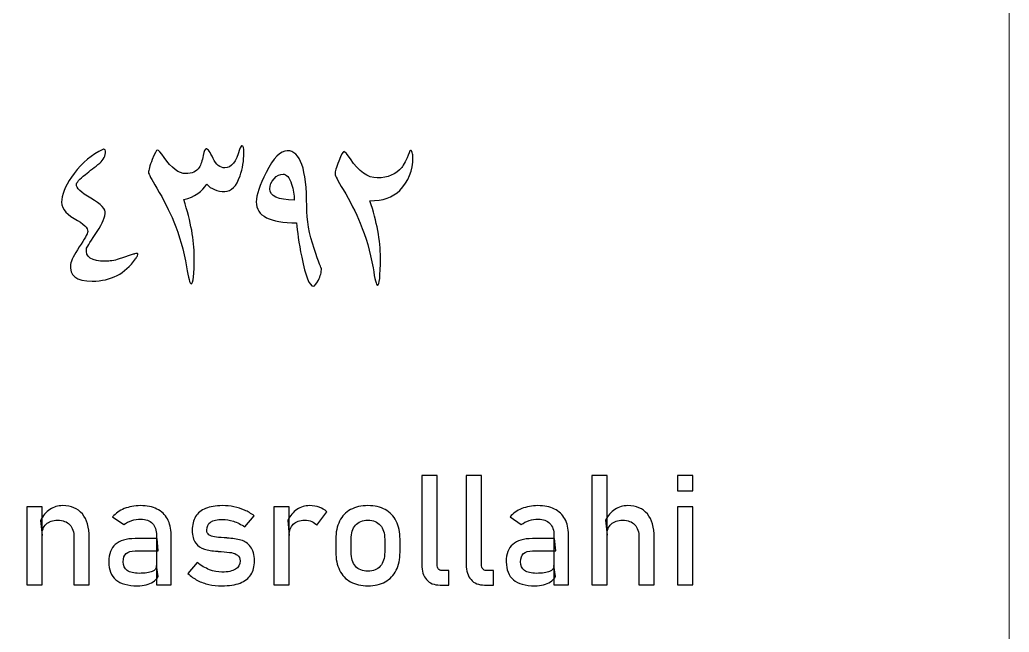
# Model space of a CAD drawing. Header units: millimetres. Extents: x -324 to 397, y -93 to 254.
# Drawn here: x 317.69 to 333.77, y 54.43 to 64.38 of the extents above; entities that cross this region are included whole.
import ezdxf

# ---------------------------------------------------------------- set-up
doc = ezdxf.new("R2010")
doc.units = ezdxf.units.MM
doc.header["$MEASUREMENT"] = 0
doc.layers.add('Layer 1', color=7, linetype='Continuous')

msp = doc.modelspace()

# ---------------------------------------------------------------- linework, layer by layer
at = {"layer": 'Layer 1', "color": 250, "lineweight": 18}
msp.add_open_spline([(296.9672, 84.2841), (296.9672, 84.2841), (330.7672, 84.2841), (330.7672, 84.2841), (332.4195, 84.2841), (333.7672, 82.9364), (333.7672, 81.2841), (333.7672, 81.2841), (333.7672, 47.4841), (333.7672, 47.4841), (333.7672, 45.8318), (332.4195, 44.4841), (330.7672, 44.4841), (330.7672, 44.4841), (296.9672, 44.4841), (296.9672, 44.4841), (295.3149, 44.4841), (293.9672, 45.8318), (293.9672, 47.4841), (293.9672, 47.4841), (293.9672, 81.2841), (293.9672, 81.2841), (293.9672, 82.9364), (295.3149, 84.2841), (296.9672, 84.2841)], degree=3, knots=[0, 0, 0, 0, 0.125, 0.125, 0.125, 0.25, 0.25, 0.25, 0.375, 0.375, 0.375, 0.5, 0.5, 0.5, 0.625, 0.625, 0.625, 0.75, 0.75, 0.75, 0.875, 0.875, 0.875, 1, 1, 1, 1], dxfattribs=at)
at = {"layer": 'Layer 1', "color": 250}
for points, knots in [([(319.5642, 60.4979), (319.4003, 60.2585), (319.1672, 60.1388), (318.8647, 60.1388), (318.6043, 60.1388), (318.4866, 60.2291), (318.5118, 60.4097), (318.5202, 60.4727), (318.5675, 60.5672), (318.6536, 60.6933), (318.7397, 60.8193), (318.7849, 60.9033), (318.7891, 60.9453), (318.7975, 60.9999), (318.725, 61.0703), (318.5717, 61.1564), (318.4184, 61.2425), (318.3501, 61.3444), (318.3669, 61.462), (318.3837, 61.5881), (318.4509, 61.7288), (318.5685, 61.8842), (318.703, 62.0648), (318.8584, 62.1951), (319.0348, 62.2749), (319.0433, 62.2791), (319.0496, 62.2812), (319.0537, 62.2812), (319.0706, 62.2812), (319.079, 62.2707), (319.079, 62.2497), (319.079, 62.1741), (319.0475, 62.109), (318.9844, 62.0544), (318.9046, 61.9913), (318.8269, 61.9304), (318.7513, 61.8716), (318.6547, 61.7918), (318.6064, 61.7372), (318.6064, 61.7078), (318.598, 61.6532), (318.6767, 61.5786), (318.8427, 61.4841), (319.0086, 61.3896), (319.0853, 61.3066), (319.0727, 61.2352), (319.06, 61.147), (319.0065, 61.0335), (318.912, 60.8949), (318.8174, 60.7563), (318.7702, 60.6807), (318.7702, 60.6681), (318.7492, 60.5294), (318.8521, 60.4601), (319.079, 60.4601), (319.1462, 60.4601), (319.2197, 60.4727), (319.2995, 60.4979), (319.4591, 60.5525), (319.5431, 60.5798), (319.5516, 60.5798), (319.581, 60.5882), (319.5978, 60.5882), (319.602, 60.5798), (319.6062, 60.5756), (319.6051, 60.5662), (319.5988, 60.5515), (319.5925, 60.5368), (319.581, 60.5189), (319.5642, 60.4979)], [0, 0, 0, 0, 0.0434783, 0.0434783, 0.0434783, 0.0869565, 0.0869565, 0.0869565, 0.1304348, 0.1304348, 0.1304348, 0.173913, 0.173913, 0.173913, 0.2173913, 0.2173913, 0.2173913, 0.2608696, 0.2608696, 0.2608696, 0.3043478, 0.3043478, 0.3043478, 0.3478261, 0.3478261, 0.3478261, 0.3913043, 0.3913043, 0.3913043, 0.4347826, 0.4347826, 0.4347826, 0.4782609, 0.4782609, 0.4782609, 0.5217391, 0.5217391, 0.5217391, 0.5652174, 0.5652174, 0.5652174, 0.6086957, 0.6086957, 0.6086957, 0.6521739, 0.6521739, 0.6521739, 0.6956522, 0.6956522, 0.6956522, 0.7391304, 0.7391304, 0.7391304, 0.7826087, 0.7826087, 0.7826087, 0.826087, 0.826087, 0.826087, 0.8695652, 0.8695652, 0.8695652, 0.9130435, 0.9130435, 0.9130435, 0.9565217, 0.9565217, 0.9565217, 1, 1, 1, 1]), ([(321.3285, 62.2245), (321.3285, 62.0943), (321.3075, 61.9682), (321.2655, 61.8464), (321.2067, 61.6784), (321.1248, 61.5944), (321.0198, 61.5944), (320.8937, 61.5944), (320.795, 61.6343), (320.7236, 61.7141), (320.6522, 61.5923), (320.5283, 61.5082), (320.3518, 61.462), (320.4653, 61.105), (320.522, 60.7983), (320.522, 60.542), (320.522, 60.2438), (320.5052, 60.0946), (320.4716, 60.0946), (320.4505, 60.0946), (320.4253, 60.1871), (320.3959, 60.3719), (320.3497, 60.6366), (320.2804, 60.8802), (320.188, 61.1029), (320.1166, 61.2793), (320.0242, 61.462), (319.9107, 61.6511), (319.8225, 61.7981), (319.7784, 61.8821), (319.7784, 61.9031), (319.7784, 61.9409), (319.7984, 62.0113), (319.8383, 62.1142), (319.8782, 62.2171), (319.9065, 62.2686), (319.9233, 62.2686), (319.9401, 62.2686), (319.9758, 62.2287), (320.0305, 62.1489), (320.1523, 61.9724), (320.2699, 61.8842), (320.3833, 61.8842), (320.4841, 61.8842), (320.5577, 61.9178), (320.6039, 61.985), (320.6291, 62.027), (320.6501, 62.0922), (320.6669, 62.1804), (320.6795, 62.2518), (320.6963, 62.2875), (320.7173, 62.2875), (320.7425, 62.2875), (320.7793, 62.236), (320.8276, 62.1331), (320.8759, 62.0302), (320.9399, 61.9787), (321.0198, 61.9787), (321.1248, 61.9787), (321.2046, 62.0775), (321.2592, 62.2749), (321.2718, 62.3169), (321.2844, 62.3379), (321.297, 62.3379), (321.318, 62.3379), (321.3285, 62.3001), (321.3285, 62.2245)], [0, 0, 0, 0, 0.0454545, 0.0454545, 0.0454545, 0.0909091, 0.0909091, 0.0909091, 0.1363636, 0.1363636, 0.1363636, 0.1818182, 0.1818182, 0.1818182, 0.2272727, 0.2272727, 0.2272727, 0.2727273, 0.2727273, 0.2727273, 0.3181818, 0.3181818, 0.3181818, 0.3636364, 0.3636364, 0.3636364, 0.4090909, 0.4090909, 0.4090909, 0.4545455, 0.4545455, 0.4545455, 0.5, 0.5, 0.5, 0.5454545, 0.5454545, 0.5454545, 0.5909091, 0.5909091, 0.5909091, 0.6363636, 0.6363636, 0.6363636, 0.6818182, 0.6818182, 0.6818182, 0.7272727, 0.7272727, 0.7272727, 0.7727273, 0.7727273, 0.7727273, 0.8181818, 0.8181818, 0.8181818, 0.8636364, 0.8636364, 0.8636364, 0.9090909, 0.9090909, 0.9090909, 0.9545455, 0.9545455, 0.9545455, 1, 1, 1, 1]), ([(322.5888, 60.3467), (322.5888, 60.2837), (322.572, 60.2196), (322.5384, 60.1545), (322.5048, 60.0894), (322.4775, 60.0568), (322.4565, 60.0568), (322.3935, 60.0568), (322.3304, 60.2144), (322.2674, 60.5294), (322.2212, 60.7647), (322.1939, 60.9495), (322.1855, 61.084), (321.7486, 61.084), (321.5302, 61.1974), (321.5302, 61.4242), (321.5302, 61.5376), (321.5827, 61.6973), (321.6877, 61.9031), (321.8095, 62.1384), (321.9251, 62.256), (322.0343, 62.256), (322.2443, 62.256), (322.3493, 61.9556), (322.3493, 61.3549), (322.3493, 61.1281), (322.3892, 60.8991), (322.4691, 60.6681), (322.5489, 60.437), (322.5888, 60.3299), (322.5888, 60.3467)], [0, 0, 0, 0, 0.1, 0.1, 0.1, 0.2, 0.2, 0.2, 0.3, 0.3, 0.3, 0.4, 0.4, 0.4, 0.5, 0.5, 0.5, 0.6, 0.6, 0.6, 0.7, 0.7, 0.7, 0.8, 0.8, 0.8, 0.9, 0.9, 0.9, 1, 1, 1, 1]), ([(324.0696, 62.2056), (324.0738, 62.1888), (324.0759, 62.1699), (324.0759, 62.1489), (324.0759, 61.9346), (324.0045, 61.7561), (323.8617, 61.6133), (323.7482, 61.4998), (323.5865, 61.4431), (323.3765, 61.4431), (323.4899, 61.1071), (323.5466, 60.7983), (323.5466, 60.5168), (323.5466, 60.2186), (323.5319, 60.0694), (323.5025, 60.0694), (323.4815, 60.0694), (323.4563, 60.164), (323.4269, 60.353), (323.3807, 60.6177), (323.3114, 60.8592), (323.2189, 61.0777), (323.1475, 61.2541), (323.0551, 61.4368), (322.9417, 61.6259), (322.8535, 61.7729), (322.8093, 61.8569), (322.8093, 61.8779), (322.8093, 61.9157), (322.8293, 61.9861), (322.8692, 62.089), (322.9091, 62.1919), (322.9375, 62.2434), (322.9543, 62.2434), (322.9711, 62.2434), (323.0068, 62.2035), (323.0614, 62.1237), (323.1958, 61.9178), (323.3408, 61.8149), (323.4962, 61.8149), (323.6684, 61.8149), (323.8008, 61.8716), (323.8932, 61.985), (323.9268, 62.027), (323.9667, 62.1069), (324.0129, 62.2245), (324.0213, 62.2497), (324.0318, 62.2623), (324.0444, 62.2623), (324.057, 62.2581), (324.0654, 62.2392), (324.0696, 62.2056)], [0, 0, 0, 0, 0.0588235, 0.0588235, 0.0588235, 0.1176471, 0.1176471, 0.1176471, 0.1764706, 0.1764706, 0.1764706, 0.2352941, 0.2352941, 0.2352941, 0.2941176, 0.2941176, 0.2941176, 0.3529412, 0.3529412, 0.3529412, 0.4117647, 0.4117647, 0.4117647, 0.4705882, 0.4705882, 0.4705882, 0.5294118, 0.5294118, 0.5294118, 0.5882353, 0.5882353, 0.5882353, 0.6470588, 0.6470588, 0.6470588, 0.7058824, 0.7058824, 0.7058824, 0.7647059, 0.7647059, 0.7647059, 0.8235294, 0.8235294, 0.8235294, 0.8823529, 0.8823529, 0.8823529, 0.9411765, 0.9411765, 0.9411765, 1, 1, 1, 1]), ([(322.1477, 61.4557), (322.1477, 61.5397), (322.133, 61.6259), (322.1036, 61.7141), (322.0658, 61.8233), (322.0196, 61.8779), (321.965, 61.8779), (321.9146, 61.8779), (321.8662, 61.8527), (321.82, 61.8023), (321.7738, 61.7519), (321.7507, 61.6973), (321.7507, 61.6385), (321.7507, 61.5166), (321.883, 61.4557), (322.1477, 61.4557)], [0, 0, 0, 0, 0.2, 0.2, 0.2, 0.4, 0.4, 0.4, 0.6, 0.6, 0.6, 0.8, 0.8, 0.8, 1, 1, 1, 1]), ([(324.468, 55.5329), (324.468, 55.5021), (324.475, 55.4784), (324.4883, 55.4617), (324.5017, 55.4451), (324.5204, 55.4368), (324.5449, 55.4368), (324.5449, 55.4368), (324.6619, 55.4368), (324.6619, 55.4368), (324.6619, 55.4368), (324.6619, 55.2), (324.6619, 55.2), (324.6619, 55.2), (324.5158, 55.2), (324.5158, 55.2), (324.4213, 55.2), (324.3485, 55.2295), (324.2969, 55.2878), (324.2453, 55.3465), (324.2195, 55.4289), (324.2195, 55.5354), (324.2195, 55.5354), (324.2195, 56.9791), (324.2195, 56.9791), (324.2195, 56.9791), (324.468, 56.9791), (324.468, 56.9791), (324.468, 56.9791), (324.468, 55.5329), (324.468, 55.5329)], [0, 0, 0, 0, 0.1, 0.1, 0.1, 0.2, 0.2, 0.2, 0.3, 0.3, 0.3, 0.4, 0.4, 0.4, 0.5, 0.5, 0.5, 0.6, 0.6, 0.6, 0.7, 0.7, 0.7, 0.8, 0.8, 0.8, 0.9, 0.9, 0.9, 1, 1, 1, 1]), ([(325.1909, 55.5329), (325.1909, 55.5021), (325.1979, 55.4784), (325.2112, 55.4617), (325.2246, 55.4451), (325.2433, 55.4368), (325.2678, 55.4368), (325.2678, 55.4368), (325.3848, 55.4368), (325.3848, 55.4368), (325.3848, 55.4368), (325.3848, 55.2), (325.3848, 55.2), (325.3848, 55.2), (325.2387, 55.2), (325.2387, 55.2), (325.1442, 55.2), (325.0714, 55.2295), (325.0198, 55.2878), (324.9682, 55.3465), (324.9424, 55.4289), (324.9424, 55.5354), (324.9424, 55.5354), (324.9424, 56.9791), (324.9424, 56.9791), (324.9424, 56.9791), (325.1909, 56.9791), (325.1909, 56.9791), (325.1909, 56.9791), (325.1909, 55.5329), (325.1909, 55.5329)], [0, 0, 0, 0, 0.1, 0.1, 0.1, 0.2, 0.2, 0.2, 0.3, 0.3, 0.3, 0.4, 0.4, 0.4, 0.5, 0.5, 0.5, 0.6, 0.6, 0.6, 0.7, 0.7, 0.7, 0.8, 0.8, 0.8, 0.9, 0.9, 0.9, 1, 1, 1, 1]), ([(326.9821, 56.9791), (326.9821, 56.9791), (327.2306, 56.9791), (327.2306, 56.9791), (327.2306, 56.9791), (327.2306, 55.2062), (327.2306, 55.2062), (327.2306, 55.2062), (326.9821, 55.2062), (326.9821, 55.2062), (326.9821, 55.2062), (326.9821, 56.9791), (326.9821, 56.9791)], [0, 0, 0, 0, 0.25, 0.25, 0.25, 0.5, 0.5, 0.5, 0.75, 0.75, 0.75, 1, 1, 1, 1]), ([(328.3771, 56.9791), (328.3771, 56.9791), (328.6256, 56.9791), (328.6256, 56.9791), (328.6256, 56.9791), (328.6256, 56.7303), (328.6256, 56.7303), (328.6256, 56.7303), (328.3771, 56.7303), (328.3771, 56.7303), (328.3771, 56.7303), (328.3771, 56.9791), (328.3771, 56.9791)], [0, 0, 0, 0, 0.25, 0.25, 0.25, 0.5, 0.5, 0.5, 0.75, 0.75, 0.75, 1, 1, 1, 1]), ([(317.7987, 56.4718), (317.7987, 56.4718), (318.0472, 56.4718), (318.0472, 56.4718), (318.0472, 56.4718), (318.0472, 55.2062), (318.0472, 55.2062), (318.0472, 55.2062), (317.7987, 55.2062), (317.7987, 55.2062), (317.7987, 55.2062), (317.7987, 56.4718), (317.7987, 56.4718)], [0, 0, 0, 0, 0.25, 0.25, 0.25, 0.5, 0.5, 0.5, 0.75, 0.75, 0.75, 1, 1, 1, 1]), ([(318.5665, 55.9732), (318.5665, 56.0627), (318.5437, 56.1318), (318.497, 56.1805), (318.4508, 56.2292), (318.3859, 56.2537), (318.3023, 56.2537), (318.2207, 56.2537), (318.1583, 56.2321), (318.1137, 56.1888), (318.0696, 56.1459), (318.0472, 56.0852), (318.0472, 56.0074), (318.0472, 56.0074), (318.0218, 56.2512), (318.0218, 56.2512), (318.0609, 56.3274), (318.1117, 56.3865), (318.1749, 56.4281), (318.2378, 56.4693), (318.3073, 56.4901), (318.3838, 56.4901), (318.5212, 56.4901), (318.6273, 56.4452), (318.7026, 56.3553), (318.778, 56.2654), (318.8154, 56.1385), (318.8154, 55.9745), (318.8154, 55.9745), (318.8154, 55.2062), (318.8154, 55.2062), (318.8154, 55.2062), (318.5665, 55.2062), (318.5665, 55.2062), (318.5665, 55.2062), (318.5665, 55.9732), (318.5665, 55.9732)], [0, 0, 0, 0, 0.0833333, 0.0833333, 0.0833333, 0.1666667, 0.1666667, 0.1666667, 0.25, 0.25, 0.25, 0.3333333, 0.3333333, 0.3333333, 0.4166667, 0.4166667, 0.4166667, 0.5, 0.5, 0.5, 0.5833333, 0.5833333, 0.5833333, 0.6666667, 0.6666667, 0.6666667, 0.75, 0.75, 0.75, 0.8333333, 0.8333333, 0.8333333, 0.9166667, 0.9166667, 0.9166667, 1, 1, 1, 1]), ([(319.9083, 56.0086), (319.9083, 56.0914), (319.8858, 56.1559), (319.8417, 56.2017), (319.7972, 56.2475), (319.7347, 56.2708), (319.6532, 56.2708), (319.6028, 56.2708), (319.5533, 56.2629), (319.505, 56.2475), (319.4567, 56.2321), (319.4139, 56.2105), (319.3764, 56.183), (319.3764, 56.183), (319.1949, 56.3074), (319.1949, 56.3074), (319.2428, 56.3649), (319.3061, 56.4098), (319.3843, 56.4418), (319.463, 56.4739), (319.5499, 56.4901), (319.6461, 56.4901), (319.751, 56.4901), (319.8404, 56.4718), (319.9154, 56.4348), (319.9903, 56.3977), (320.0473, 56.344), (320.086, 56.2737), (320.1251, 56.2034), (320.1447, 56.1185), (320.1447, 56.0194), (320.1447, 56.0194), (320.1447, 55.2062), (320.1447, 55.2062), (320.1447, 55.2062), (319.9083, 55.2062), (319.9083, 55.2062), (319.9083, 55.2062), (319.9083, 56.0086), (319.9083, 56.0086)], [0, 0, 0, 0, 0.0769231, 0.0769231, 0.0769231, 0.1538462, 0.1538462, 0.1538462, 0.2307692, 0.2307692, 0.2307692, 0.3076923, 0.3076923, 0.3076923, 0.3846154, 0.3846154, 0.3846154, 0.4615385, 0.4615385, 0.4615385, 0.5384615, 0.5384615, 0.5384615, 0.6153846, 0.6153846, 0.6153846, 0.6923077, 0.6923077, 0.6923077, 0.7692308, 0.7692308, 0.7692308, 0.8461538, 0.8461538, 0.8461538, 0.9230769, 0.9230769, 0.9230769, 1, 1, 1, 1]), ([(320.97, 55.1879), (320.8951, 55.1879), (320.8252, 55.1954), (320.7598, 55.2099), (320.6941, 55.2245), (320.6329, 55.2466), (320.5763, 55.2757), (320.5193, 55.3048), (320.4668, 55.3415), (320.419, 55.3856), (320.419, 55.3856), (320.419, 55.3856), (320.419, 55.3856), (320.419, 55.3856), (320.5663, 55.567), (320.5663, 55.567), (320.5663, 55.567), (320.5663, 55.567), (320.5663, 55.567), (320.6345, 55.515), (320.7024, 55.4759), (320.7698, 55.4501), (320.8376, 55.4239), (320.9042, 55.411), (320.97, 55.411), (321.0682, 55.411), (321.1423, 55.4264), (321.1914, 55.4567), (321.2405, 55.4871), (321.2651, 55.5329), (321.2651, 55.5941), (321.2651, 55.6345), (321.2517, 55.6653), (321.2247, 55.6852), (321.1981, 55.7056), (321.1648, 55.7194), (321.1248, 55.7264), (321.0849, 55.7331), (321.0291, 55.7393), (320.9567, 55.7452), (320.95, 55.7452), (320.9429, 55.7452), (320.9359, 55.7456), (320.9284, 55.746), (320.9217, 55.7468), (320.9151, 55.7477), (320.9117, 55.7477), (320.9084, 55.7477), (320.9055, 55.7481), (320.9021, 55.7485), (320.8988, 55.7489), (320.8955, 55.7489), (320.8135, 55.7551), (320.744, 55.7672), (320.687, 55.7847), (320.6304, 55.8022), (320.5829, 55.8351), (320.5451, 55.8829), (320.5072, 55.9308), (320.4885, 55.9994), (320.4885, 56.0889), (320.4885, 56.1784), (320.5068, 56.2529), (320.5434, 56.312), (320.5796, 56.3715), (320.6341, 56.416), (320.7065, 56.4456), (320.779, 56.4751), (320.8697, 56.4901), (320.9783, 56.4901), (321.0445, 56.4901), (321.1073, 56.4839), (321.1668, 56.4718), (321.2268, 56.4597), (321.2838, 56.4414), (321.3383, 56.4177), (321.3928, 56.3936), (321.4453, 56.3632), (321.4956, 56.3266), (321.4956, 56.3266), (321.4956, 56.3266), (321.4956, 56.3266), (321.4956, 56.3266), (321.3454, 56.1451), (321.3454, 56.1451), (321.3454, 56.1451), (321.3454, 56.1451), (321.3454, 56.1451), (321.2821, 56.1859), (321.2197, 56.2163), (321.1585, 56.2367), (321.0969, 56.2566), (321.037, 56.2671), (320.9783, 56.2671), (320.8938, 56.2671), (320.8306, 56.2525), (320.7881, 56.2238), (320.7461, 56.1946), (320.7249, 56.1514), (320.7249, 56.0939), (320.7249, 56.0598), (320.7369, 56.034), (320.7611, 56.0169), (320.7848, 55.9999), (320.8152, 55.9886), (320.8518, 55.9828), (320.8884, 55.9774), (320.9404, 55.9724), (321.0079, 55.9682), (321.0124, 55.9674), (321.0178, 55.967), (321.0228, 55.967), (321.0283, 55.967), (321.0337, 55.9666), (321.0395, 55.9657), (321.042, 55.9657), (321.0445, 55.9657), (321.047, 55.9657), (321.0491, 55.9657), (321.0516, 55.9653), (321.0541, 55.9645), (321.1427, 55.9591), (321.218, 55.947), (321.2805, 55.9291), (321.3425, 55.9112), (321.3945, 55.8758), (321.4369, 55.823), (321.4794, 55.7701), (321.5002, 55.694), (321.5002, 55.5941), (321.5002, 55.5029), (321.4806, 55.4276), (321.4419, 55.3677), (321.4028, 55.3082), (321.3441, 55.2632), (321.2655, 55.2328), (321.1872, 55.2029), (321.0886, 55.1879), (320.97, 55.1879)], [0, 0, 0, 0, 0.0217391, 0.0217391, 0.0217391, 0.0434783, 0.0434783, 0.0434783, 0.0652174, 0.0652174, 0.0652174, 0.0869565, 0.0869565, 0.0869565, 0.1086957, 0.1086957, 0.1086957, 0.1304348, 0.1304348, 0.1304348, 0.1521739, 0.1521739, 0.1521739, 0.173913, 0.173913, 0.173913, 0.1956522, 0.1956522, 0.1956522, 0.2173913, 0.2173913, 0.2173913, 0.2391304, 0.2391304, 0.2391304, 0.2608696, 0.2608696, 0.2608696, 0.2826087, 0.2826087, 0.2826087, 0.3043478, 0.3043478, 0.3043478, 0.326087, 0.326087, 0.326087, 0.3478261, 0.3478261, 0.3478261, 0.3695652, 0.3695652, 0.3695652, 0.3913043, 0.3913043, 0.3913043, 0.4130435, 0.4130435, 0.4130435, 0.4347826, 0.4347826, 0.4347826, 0.4565217, 0.4565217, 0.4565217, 0.4782609, 0.4782609, 0.4782609, 0.5, 0.5, 0.5, 0.5217391, 0.5217391, 0.5217391, 0.5434783, 0.5434783, 0.5434783, 0.5652174, 0.5652174, 0.5652174, 0.5869565, 0.5869565, 0.5869565, 0.6086957, 0.6086957, 0.6086957, 0.6304348, 0.6304348, 0.6304348, 0.6521739, 0.6521739, 0.6521739, 0.673913, 0.673913, 0.673913, 0.6956522, 0.6956522, 0.6956522, 0.7173913, 0.7173913, 0.7173913, 0.7391304, 0.7391304, 0.7391304, 0.7608696, 0.7608696, 0.7608696, 0.7826087, 0.7826087, 0.7826087, 0.8043478, 0.8043478, 0.8043478, 0.826087, 0.826087, 0.826087, 0.8478261, 0.8478261, 0.8478261, 0.8695652, 0.8695652, 0.8695652, 0.8913043, 0.8913043, 0.8913043, 0.9130435, 0.9130435, 0.9130435, 0.9347826, 0.9347826, 0.9347826, 0.9565217, 0.9565217, 0.9565217, 0.9782609, 0.9782609, 0.9782609, 1, 1, 1, 1]), ([(321.8173, 56.4718), (321.8173, 56.4718), (322.0658, 56.4718), (322.0658, 56.4718), (322.0658, 56.4718), (322.0658, 55.2062), (322.0658, 55.2062), (322.0658, 55.2062), (321.8173, 55.2062), (321.8173, 55.2062), (321.8173, 55.2062), (321.8173, 56.4718), (321.8173, 56.4718)], [0, 0, 0, 0, 0.25, 0.25, 0.25, 0.5, 0.5, 0.5, 0.75, 0.75, 0.75, 1, 1, 1, 1]), ([(322.5136, 56.1717), (322.4915, 56.1988), (322.4636, 56.2192), (322.4303, 56.2329), (322.397, 56.2467), (322.3587, 56.2537), (322.3146, 56.2537), (322.236, 56.2537), (322.1748, 56.2317), (322.1311, 56.1884), (322.0878, 56.1447), (322.0658, 56.0843), (322.0658, 56.0074), (322.0658, 56.0074), (322.0404, 56.2512), (322.0404, 56.2512), (322.0795, 56.3266), (322.1298, 56.3852), (322.1914, 56.4273), (322.2535, 56.4693), (322.3217, 56.4901), (322.3962, 56.4901), (322.4541, 56.4901), (322.5065, 56.4818), (322.5531, 56.4652), (322.5997, 56.4485), (322.6405, 56.424), (322.6755, 56.3915), (322.6755, 56.3915), (322.5136, 56.1717), (322.5136, 56.1717)], [0, 0, 0, 0, 0.1, 0.1, 0.1, 0.2, 0.2, 0.2, 0.3, 0.3, 0.3, 0.4, 0.4, 0.4, 0.5, 0.5, 0.5, 0.6, 0.6, 0.6, 0.7, 0.7, 0.7, 0.8, 0.8, 0.8, 0.9, 0.9, 0.9, 1, 1, 1, 1]), ([(323.3439, 55.1879), (323.234, 55.1879), (323.1403, 55.2095), (323.0621, 55.2524), (322.9843, 55.2957), (322.9243, 55.3585), (322.8836, 55.4409), (322.8424, 55.5233), (322.822, 55.6228), (322.822, 55.7389), (322.822, 55.7389), (322.822, 55.9449), (322.822, 55.9449), (322.822, 56.0598), (322.8424, 56.158), (322.8836, 56.2396), (322.9243, 56.3212), (322.9843, 56.3836), (323.0621, 56.426), (323.1403, 56.4689), (323.234, 56.4901), (323.3439, 56.4901), (323.4533, 56.4901), (323.5474, 56.4689), (323.6256, 56.426), (323.7034, 56.3836), (323.763, 56.3212), (323.8042, 56.2396), (323.8449, 56.158), (323.8658, 56.0598), (323.8658, 55.9449), (323.8658, 55.9449), (323.8658, 55.7352), (323.8658, 55.7352), (323.8658, 55.6199), (323.8449, 55.5213), (323.8042, 55.4397), (323.763, 55.3581), (323.7034, 55.2957), (323.6256, 55.2524), (323.5474, 55.2095), (323.4533, 55.1879), (323.3439, 55.1879)], [0, 0, 0, 0, 0.0714286, 0.0714286, 0.0714286, 0.1428571, 0.1428571, 0.1428571, 0.2142857, 0.2142857, 0.2142857, 0.2857143, 0.2857143, 0.2857143, 0.3571429, 0.3571429, 0.3571429, 0.4285714, 0.4285714, 0.4285714, 0.5, 0.5, 0.5, 0.5714286, 0.5714286, 0.5714286, 0.6428571, 0.6428571, 0.6428571, 0.7142857, 0.7142857, 0.7142857, 0.7857143, 0.7857143, 0.7857143, 0.8571429, 0.8571429, 0.8571429, 0.9285714, 0.9285714, 0.9285714, 1, 1, 1, 1]), ([(326.3678, 56.0086), (326.3678, 56.0914), (326.3453, 56.1559), (326.3012, 56.2017), (326.2567, 56.2475), (326.1942, 56.2708), (326.1127, 56.2708), (326.0623, 56.2708), (326.0128, 56.2629), (325.9645, 56.2475), (325.9162, 56.2321), (325.8734, 56.2105), (325.8359, 56.183), (325.8359, 56.183), (325.6544, 56.3074), (325.6544, 56.3074), (325.7023, 56.3649), (325.7656, 56.4098), (325.8438, 56.4418), (325.9225, 56.4739), (326.0094, 56.4901), (326.1056, 56.4901), (326.2105, 56.4901), (326.2999, 56.4718), (326.3749, 56.4348), (326.4498, 56.3977), (326.5068, 56.344), (326.5455, 56.2737), (326.5846, 56.2034), (326.6042, 56.1185), (326.6042, 56.0194), (326.6042, 56.0194), (326.6042, 55.2062), (326.6042, 55.2062), (326.6042, 55.2062), (326.3678, 55.2062), (326.3678, 55.2062), (326.3678, 55.2062), (326.3678, 56.0086), (326.3678, 56.0086)], [0, 0, 0, 0, 0.0769231, 0.0769231, 0.0769231, 0.1538462, 0.1538462, 0.1538462, 0.2307692, 0.2307692, 0.2307692, 0.3076923, 0.3076923, 0.3076923, 0.3846154, 0.3846154, 0.3846154, 0.4615385, 0.4615385, 0.4615385, 0.5384615, 0.5384615, 0.5384615, 0.6153846, 0.6153846, 0.6153846, 0.6923077, 0.6923077, 0.6923077, 0.7692308, 0.7692308, 0.7692308, 0.8461538, 0.8461538, 0.8461538, 0.9230769, 0.9230769, 0.9230769, 1, 1, 1, 1]), ([(327.7499, 55.9732), (327.7499, 56.0627), (327.7271, 56.1318), (327.6804, 56.1805), (327.6342, 56.2292), (327.5693, 56.2537), (327.4857, 56.2537), (327.4041, 56.2537), (327.3417, 56.2325), (327.2971, 56.1901), (327.253, 56.148), (327.2306, 56.0881), (327.2306, 56.0111), (327.2306, 56.0111), (327.2052, 56.255), (327.2052, 56.255), (327.2443, 56.3295), (327.2951, 56.3873), (327.3583, 56.4285), (327.4212, 56.4697), (327.4907, 56.4901), (327.5672, 56.4901), (327.7046, 56.4901), (327.8107, 56.4452), (327.886, 56.3553), (327.9614, 56.2654), (327.9988, 56.1385), (327.9988, 55.9745), (327.9988, 55.9745), (327.9988, 55.2062), (327.9988, 55.2062), (327.9988, 55.2062), (327.7499, 55.2062), (327.7499, 55.2062), (327.7499, 55.2062), (327.7499, 55.9732), (327.7499, 55.9732)], [0, 0, 0, 0, 0.0833333, 0.0833333, 0.0833333, 0.1666667, 0.1666667, 0.1666667, 0.25, 0.25, 0.25, 0.3333333, 0.3333333, 0.3333333, 0.4166667, 0.4166667, 0.4166667, 0.5, 0.5, 0.5, 0.5833333, 0.5833333, 0.5833333, 0.6666667, 0.6666667, 0.6666667, 0.75, 0.75, 0.75, 0.8333333, 0.8333333, 0.8333333, 0.9166667, 0.9166667, 0.9166667, 1, 1, 1, 1]), ([(328.3771, 56.4718), (328.3771, 56.4718), (328.6256, 56.4718), (328.6256, 56.4718), (328.6256, 56.4718), (328.6256, 55.2062), (328.6256, 55.2062), (328.6256, 55.2062), (328.3771, 55.2062), (328.3771, 55.2062), (328.3771, 55.2062), (328.3771, 56.4718), (328.3771, 56.4718)], [0, 0, 0, 0, 0.25, 0.25, 0.25, 0.5, 0.5, 0.5, 0.75, 0.75, 0.75, 1, 1, 1, 1]), ([(323.3439, 55.4243), (323.4308, 55.4243), (323.4978, 55.4517), (323.5457, 55.5063), (323.5932, 55.5608), (323.6169, 55.6369), (323.6169, 55.7352), (323.6169, 55.7352), (323.6169, 55.9449), (323.6169, 55.9449), (323.6169, 56.0436), (323.5932, 56.1193), (323.5457, 56.173), (323.4978, 56.2267), (323.4308, 56.2537), (323.3439, 56.2537), (323.2569, 56.2537), (323.1895, 56.2267), (323.142, 56.173), (323.0946, 56.1193), (323.0708, 56.0436), (323.0708, 55.9449), (323.0708, 55.9449), (323.0708, 55.7352), (323.0708, 55.7352), (323.0708, 55.6369), (323.0946, 55.5608), (323.142, 55.5063), (323.1895, 55.4517), (323.2569, 55.4243), (323.3439, 55.4243)], [0, 0, 0, 0, 0.1, 0.1, 0.1, 0.2, 0.2, 0.2, 0.3, 0.3, 0.3, 0.4, 0.4, 0.4, 0.5, 0.5, 0.5, 0.6, 0.6, 0.6, 0.7, 0.7, 0.7, 0.8, 0.8, 0.8, 0.9, 0.9, 0.9, 1, 1, 1, 1]), ([(319.5982, 55.1879), (319.4422, 55.1879), (319.3256, 55.2204), (319.2486, 55.2849), (319.1712, 55.3494), (319.1325, 55.4476), (319.1325, 55.5791), (319.1325, 55.7044), (319.1679, 55.7984), (319.2386, 55.8609), (319.3094, 55.9237), (319.4163, 55.9549), (319.5595, 55.9549), (319.5595, 55.9549), (319.9191, 55.9549), (319.9191, 55.9549), (319.9191, 55.9549), (319.9362, 55.7547), (319.9362, 55.7547), (319.9362, 55.7547), (319.5608, 55.7547), (319.5608, 55.7547), (319.4954, 55.7547), (319.4471, 55.7406), (319.4147, 55.7114), (319.3826, 55.6827), (319.3668, 55.6386), (319.3668, 55.5791), (319.3668, 55.515), (319.388, 55.4676), (319.4309, 55.4368), (319.4734, 55.4056), (319.5383, 55.3902), (319.6253, 55.3902), (319.7202, 55.3902), (319.7913, 55.4006), (319.8379, 55.421), (319.8846, 55.4409), (319.9083, 55.473), (319.9083, 55.5158), (319.9083, 55.5158), (319.9337, 55.3377), (319.9337, 55.3377), (319.9116, 55.3036), (319.8846, 55.2757), (319.8525, 55.2536), (319.8205, 55.232), (319.7834, 55.2154), (319.741, 55.2045), (319.6989, 55.1933), (319.6511, 55.1879), (319.5982, 55.1879)], [0, 0, 0, 0, 0.0588235, 0.0588235, 0.0588235, 0.1176471, 0.1176471, 0.1176471, 0.1764706, 0.1764706, 0.1764706, 0.2352941, 0.2352941, 0.2352941, 0.2941176, 0.2941176, 0.2941176, 0.3529412, 0.3529412, 0.3529412, 0.4117647, 0.4117647, 0.4117647, 0.4705882, 0.4705882, 0.4705882, 0.5294118, 0.5294118, 0.5294118, 0.5882353, 0.5882353, 0.5882353, 0.6470588, 0.6470588, 0.6470588, 0.7058824, 0.7058824, 0.7058824, 0.7647059, 0.7647059, 0.7647059, 0.8235294, 0.8235294, 0.8235294, 0.8823529, 0.8823529, 0.8823529, 0.9411765, 0.9411765, 0.9411765, 1, 1, 1, 1]), ([(326.0577, 55.1879), (325.9017, 55.1879), (325.7851, 55.2204), (325.7081, 55.2849), (325.6307, 55.3494), (325.592, 55.4476), (325.592, 55.5791), (325.592, 55.7044), (325.6274, 55.7984), (325.6981, 55.8609), (325.7689, 55.9237), (325.8758, 55.9549), (326.019, 55.9549), (326.019, 55.9549), (326.3786, 55.9549), (326.3786, 55.9549), (326.3786, 55.9549), (326.3957, 55.7547), (326.3957, 55.7547), (326.3957, 55.7547), (326.0203, 55.7547), (326.0203, 55.7547), (325.9549, 55.7547), (325.9066, 55.7406), (325.8742, 55.7114), (325.8421, 55.6827), (325.8263, 55.6386), (325.8263, 55.5791), (325.8263, 55.515), (325.8475, 55.4676), (325.8904, 55.4368), (325.9329, 55.4056), (325.9978, 55.3902), (326.0848, 55.3902), (326.1797, 55.3902), (326.2508, 55.4006), (326.2974, 55.421), (326.3441, 55.4409), (326.3678, 55.473), (326.3678, 55.5158), (326.3678, 55.5158), (326.3932, 55.3377), (326.3932, 55.3377), (326.3711, 55.3036), (326.3441, 55.2757), (326.312, 55.2536), (326.28, 55.232), (326.2429, 55.2154), (326.2005, 55.2045), (326.1584, 55.1933), (326.1106, 55.1879), (326.0577, 55.1879)], [0, 0, 0, 0, 0.0588235, 0.0588235, 0.0588235, 0.1176471, 0.1176471, 0.1176471, 0.1764706, 0.1764706, 0.1764706, 0.2352941, 0.2352941, 0.2352941, 0.2941176, 0.2941176, 0.2941176, 0.3529412, 0.3529412, 0.3529412, 0.4117647, 0.4117647, 0.4117647, 0.4705882, 0.4705882, 0.4705882, 0.5294118, 0.5294118, 0.5294118, 0.5882353, 0.5882353, 0.5882353, 0.6470588, 0.6470588, 0.6470588, 0.7058824, 0.7058824, 0.7058824, 0.7647059, 0.7647059, 0.7647059, 0.8235294, 0.8235294, 0.8235294, 0.8823529, 0.8823529, 0.8823529, 0.9411765, 0.9411765, 0.9411765, 1, 1, 1, 1])]:
    msp.add_open_spline(points, degree=3, knots=knots, dxfattribs=at)

doc.saveas('drawing.dxf')
